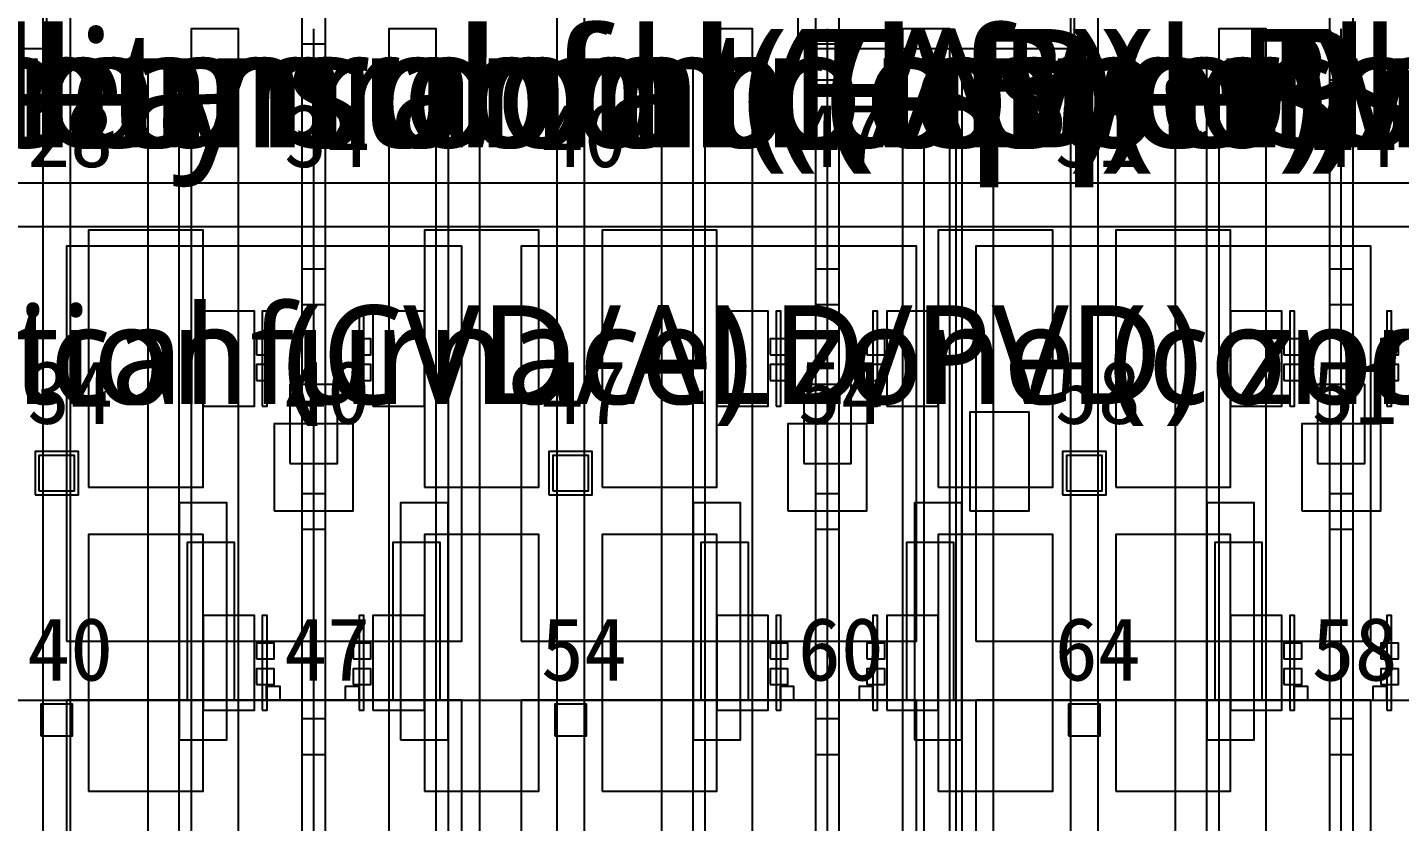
# Model space of a CAD drawing. Header units: metres. Extents: x -1640 to 1560, y -268 to 2338.
# Drawn here: x -233.49 to -198.78, y 1440.93 to 1461.04 of the extents above; entities that cross this region are included whole.
import ezdxf

# ---------------------------------------------------------------- set-up
doc = ezdxf.new("R2010")
doc.units = ezdxf.units.M
for name, color, linetype in [('1F_CHL', 4, 'Continuous'), ('1F_PUMP', 2, 'Continuous'), ('1F_SCR', 3, 'Continuous'), ('1F_STRUCT_COLUMN', 8, 'Continuous'), ('1F_TEXT', 7, 'Continuous'), ('2F_CSF_LATERAL_RACK_CONCEPT', 9, 'Continuous'), ('2F_RFG', 5, 'Continuous'), ('2F_STRUCT_COLUMN', 8, 'Continuous'), ('2F_TEXT', 7, 'Continuous'), ('2F_VMB', 6, 'Continuous'), ('3F_CLEANROOM_OVERHEAD_PIPE_DUCT_CONCEPT', 9, 'Continuous'), ('3F_CVD', 3, 'Continuous'), ('3F_EHS_EGRESS_DIST_M', 2, 'Continuous'), ('3F_FOUP', 5, 'Continuous'), ('3F_OHT', 9, 'Continuous'), ('3F_OHTV', 1, 'Continuous'), ('3F_STRUCT_COLUMN', 8, 'Continuous'), ('3F_TBAR', 6, 'Continuous'), ('3F_TEXT', 7, 'Continuous'), ('4F_FFU', 1, 'Continuous'), ('4F_STRUCT_PLENUM_TRUSS_CONCEPT', 9, 'Continuous'), ('4F_TEXT', 7, 'Continuous'), ('5F_CHL', 4, 'Continuous'), ('5F_PUMP', 2, 'Continuous'), ('5F_SCR', 3, 'Continuous'), ('5F_STRUCT_COLUMN', 8, 'Continuous'), ('5F_TEXT', 7, 'Continuous'), ('6F_CSF_LATERAL_RACK_CONCEPT', 9, 'Continuous'), ('6F_RFG', 5, 'Continuous'), ('6F_STRUCT_COLUMN', 8, 'Continuous'), ('6F_TEXT', 7, 'Continuous'), ('6F_VMB', 6, 'Continuous'), ('7F_CLEANROOM_OVERHEAD_PIPE_DUCT_CONCEPT', 9, 'Continuous'), ('7F_CVD', 3, 'Continuous'), ('7F_EHS_EGRESS_DIST_M', 2, 'Continuous'), ('7F_FOUP', 5, 'Continuous'), ('7F_OHT', 9, 'Continuous'), ('7F_OHTV', 1, 'Continuous'), ('7F_STRUCT_COLUMN', 8, 'Continuous'), ('7F_TBAR', 6, 'Continuous'), ('7F_TEXT', 7, 'Continuous'), ('8F_FFU', 1, 'Continuous'), ('8F_STRUCT_PLENUM_TRUSS_CONCEPT', 9, 'Continuous'), ('8F_TEXT', 7, 'Continuous'), ('EHS_GAS_SUPPLY', 3, 'Continuous'), ('EHS_PROCESS_EXHAUST', 1, 'Continuous'), ('EHS_TREATED_EXHAUST', 30, 'Continuous'), ('RF_RSC', 4, 'Continuous'), ('UTIL_GAS.SPEC_CONCEPT', 3, 'Continuous'), ('UTIL_PCW.R_CONCEPT', 1, 'Continuous'), ('UTIL_PCW.S_CONCEPT', 6, 'Continuous'), ('UTIL_UPW.R_CONCEPT', 2, 'Continuous'), ('UTIL_UPW.S_CONCEPT', 1, 'Continuous')]:
    doc.layers.add(name, color=color, linetype=linetype)
doc.styles.add('KO', font='malgun.ttf')

msp = doc.modelspace()

# ---------------------------------------------------------------- linework, layer by layer
at = {"layer": '1F_CHL'}
msp.add_lwpolyline([(-209.65, 1448.8), (-208.15, 1448.8), (-208.15, 1451.3), (-209.65, 1451.3)], close=True, dxfattribs=at)
at = {"layer": '1F_PUMP'}
for points in [[(-229.45, 1444), (-228.25, 1444), (-228.25, 1448), (-229.45, 1448)], [(-224.25, 1444), (-223.05, 1444), (-223.05, 1448), (-224.25, 1448)], [(-216.45, 1444), (-215.25, 1444), (-215.25, 1448), (-216.45, 1448)], [(-211.25, 1444), (-210.05, 1444), (-210.05, 1448), (-211.25, 1448)], [(-203.45, 1444), (-202.25, 1444), (-202.25, 1448), (-203.45, 1448)]]:
    msp.add_lwpolyline(points, close=True, dxfattribs=at)
at = {"layer": '1F_SCR'}
for points in [[(-227.25, 1448.8), (-225.25, 1448.8), (-225.25, 1451), (-227.25, 1451)], [(-214.25, 1448.8), (-212.25, 1448.8), (-212.25, 1451), (-214.25, 1451)], [(-201.25, 1448.8), (-199.25, 1448.8), (-199.25, 1451), (-201.25, 1451)]]:
    msp.add_lwpolyline(points, close=True, dxfattribs=at)
at = {"layer": '1F_STRUCT_COLUMN'}
for points in [[(-233.3, 1449.2), (-232.2, 1449.2), (-232.2, 1450.3), (-233.3, 1450.3)], [(-220.3, 1449.2), (-219.2, 1449.2), (-219.2, 1450.3), (-220.3, 1450.3)], [(-207.3, 1449.2), (-206.2, 1449.2), (-206.2, 1450.3), (-207.3, 1450.3)]]:
    msp.add_lwpolyline(points, close=True, dxfattribs=at)
at = {"layer": '2F_CSF_LATERAL_RACK_CONCEPT'}
for points in [[(-230.45, 1310), (-229.65, 1310), (-229.65, 1460), (-230.45, 1460)], [(-222.85, 1310), (-222.05, 1310), (-222.05, 1460), (-222.85, 1460)], [(-217.45, 1310), (-216.65, 1310), (-216.65, 1460), (-217.45, 1460)], [(-209.85, 1310), (-209.05, 1310), (-209.05, 1460), (-209.85, 1460)], [(-204.45, 1310), (-203.65, 1310), (-203.65, 1460), (-204.45, 1460)]]:
    msp.add_lwpolyline(points, close=True, dxfattribs=at)
at = {"layer": '2F_RFG'}
for points in [[(-229.65, 1443), (-228.45, 1443), (-228.45, 1449), (-229.65, 1449)], [(-224.05, 1443), (-222.85, 1443), (-222.85, 1449), (-224.05, 1449)], [(-216.65, 1443), (-215.45, 1443), (-215.45, 1449), (-216.65, 1449)], [(-211.05, 1443), (-209.85, 1443), (-209.85, 1449), (-211.05, 1449)], [(-203.65, 1443), (-202.45, 1443), (-202.45, 1449), (-203.65, 1449)]]:
    msp.add_lwpolyline(points, close=True, dxfattribs=at)
at = {"layer": '2F_STRUCT_COLUMN'}
for points in [[(-233.2, 1449.3), (-232.3, 1449.3), (-232.3, 1450.2), (-233.2, 1450.2)], [(-220.2, 1449.3), (-219.3, 1449.3), (-219.3, 1450.2), (-220.2, 1450.2)], [(-207.2, 1449.3), (-206.3, 1449.3), (-206.3, 1450.2), (-207.2, 1450.2)]]:
    msp.add_lwpolyline(points, close=True, dxfattribs=at)
at = {"layer": '2F_VMB'}
for points in [[(-226.85, 1450), (-225.65, 1450), (-225.65, 1452), (-226.85, 1452)], [(-213.85, 1450), (-212.65, 1450), (-212.65, 1452), (-213.85, 1452)], [(-200.85, 1450), (-199.65, 1450), (-199.65, 1452), (-200.85, 1452)]]:
    msp.add_lwpolyline(points, close=True, dxfattribs=at)
at = {"layer": '3F_CLEANROOM_OVERHEAD_PIPE_DUCT_CONCEPT'}
for points in [[(-229.35, 1309), (-228.15, 1309), (-228.15, 1461), (-229.35, 1461)], [(-224.35, 1309), (-223.15, 1309), (-223.15, 1461), (-224.35, 1461)], [(-216.35, 1309), (-215.15, 1309), (-215.15, 1461), (-216.35, 1461)], [(-211.35, 1309), (-210.15, 1309), (-210.15, 1461), (-211.35, 1461)], [(-203.35, 1309), (-202.15, 1309), (-202.15, 1461), (-203.35, 1461)]]:
    msp.add_lwpolyline(points, close=True, dxfattribs=at)
at = {"layer": '3F_CVD'}
for points in [[(-231.95, 1449.4), (-229.05, 1449.4), (-229.05, 1455.9), (-231.95, 1455.9)], [(-223.45, 1449.4), (-220.55, 1449.4), (-220.55, 1455.9), (-223.45, 1455.9)], [(-218.95, 1449.4), (-216.05, 1449.4), (-216.05, 1455.9), (-218.95, 1455.9)], [(-210.45, 1449.4), (-207.55, 1449.4), (-207.55, 1455.9), (-210.45, 1455.9)], [(-205.95, 1449.4), (-203.05, 1449.4), (-203.05, 1455.9), (-205.95, 1455.9)], [(-229.05, 1451.45), (-227.75, 1451.45), (-227.75, 1453.85), (-229.05, 1453.85)], [(-224.75, 1451.45), (-223.45, 1451.45), (-223.45, 1453.85), (-224.75, 1453.85)], [(-216.05, 1451.45), (-214.75, 1451.45), (-214.75, 1453.85), (-216.05, 1453.85)], [(-211.75, 1451.45), (-210.45, 1451.45), (-210.45, 1453.85), (-211.75, 1453.85)], [(-203.05, 1451.45), (-201.75, 1451.45), (-201.75, 1453.85), (-203.05, 1453.85)], [(-231.95, 1441.7), (-229.05, 1441.7), (-229.05, 1448.2), (-231.95, 1448.2)], [(-223.45, 1441.7), (-220.55, 1441.7), (-220.55, 1448.2), (-223.45, 1448.2)], [(-218.95, 1441.7), (-216.05, 1441.7), (-216.05, 1448.2), (-218.95, 1448.2)], [(-210.45, 1441.7), (-207.55, 1441.7), (-207.55, 1448.2), (-210.45, 1448.2)], [(-205.95, 1441.7), (-203.05, 1441.7), (-203.05, 1448.2), (-205.95, 1448.2)], [(-229.05, 1443.75), (-227.75, 1443.75), (-227.75, 1446.15), (-229.05, 1446.15)], [(-224.75, 1443.75), (-223.45, 1443.75), (-223.45, 1446.15), (-224.75, 1446.15)], [(-216.05, 1443.75), (-214.75, 1443.75), (-214.75, 1446.15), (-216.05, 1446.15)], [(-211.75, 1443.75), (-210.45, 1443.75), (-210.45, 1446.15), (-211.75, 1446.15)], [(-203.05, 1443.75), (-201.75, 1443.75), (-201.75, 1446.15), (-203.05, 1446.15)]]:
    msp.add_lwpolyline(points, close=True, dxfattribs=at)
at = {"layer": '3F_FOUP'}
for points in [[(-227.7, 1452.75), (-227.25, 1452.75), (-227.25, 1453.15), (-227.7, 1453.15)], [(-225.25, 1452.75), (-224.8, 1452.75), (-224.8, 1453.15), (-225.25, 1453.15)], [(-214.7, 1452.75), (-214.25, 1452.75), (-214.25, 1453.15), (-214.7, 1453.15)], [(-212.25, 1452.75), (-211.8, 1452.75), (-211.8, 1453.15), (-212.25, 1453.15)], [(-201.7, 1452.75), (-201.25, 1452.75), (-201.25, 1453.15), (-201.7, 1453.15)], [(-199.25, 1452.75), (-198.8, 1452.75), (-198.8, 1453.15), (-199.25, 1453.15)], [(-227.7, 1452.1), (-227.25, 1452.1), (-227.25, 1452.5), (-227.7, 1452.5)], [(-225.25, 1452.1), (-224.8, 1452.1), (-224.8, 1452.5), (-225.25, 1452.5)], [(-214.7, 1452.1), (-214.25, 1452.1), (-214.25, 1452.5), (-214.7, 1452.5)], [(-212.25, 1452.1), (-211.8, 1452.1), (-211.8, 1452.5), (-212.25, 1452.5)], [(-201.7, 1452.1), (-201.25, 1452.1), (-201.25, 1452.5), (-201.7, 1452.5)], [(-199.25, 1452.1), (-198.8, 1452.1), (-198.8, 1452.5), (-199.25, 1452.5)], [(-227.7, 1445.05), (-227.25, 1445.05), (-227.25, 1445.45), (-227.7, 1445.45)], [(-225.25, 1445.05), (-224.8, 1445.05), (-224.8, 1445.45), (-225.25, 1445.45)], [(-214.7, 1445.05), (-214.25, 1445.05), (-214.25, 1445.45), (-214.7, 1445.45)], [(-212.25, 1445.05), (-211.8, 1445.05), (-211.8, 1445.45), (-212.25, 1445.45)], [(-201.7, 1445.05), (-201.25, 1445.05), (-201.25, 1445.45), (-201.7, 1445.45)], [(-199.25, 1445.05), (-198.8, 1445.05), (-198.8, 1445.45), (-199.25, 1445.45)], [(-227.7, 1444.4), (-227.25, 1444.4), (-227.25, 1444.8), (-227.7, 1444.8)], [(-225.25, 1444.4), (-224.8, 1444.4), (-224.8, 1444.8), (-225.25, 1444.8)], [(-214.7, 1444.4), (-214.25, 1444.4), (-214.25, 1444.8), (-214.7, 1444.8)], [(-212.25, 1444.4), (-211.8, 1444.4), (-211.8, 1444.8), (-212.25, 1444.8)], [(-201.7, 1444.4), (-201.25, 1444.4), (-201.25, 1444.8), (-201.7, 1444.8)], [(-199.25, 1444.4), (-198.8, 1444.4), (-198.8, 1444.8), (-199.25, 1444.8)]]:
    msp.add_lwpolyline(points, close=True, dxfattribs=at)
at = {"layer": '3F_OHT'}
for p, q in [((-226.25, 1389), (-226.25, 1461)), ((-213.25, 1389), (-213.25, 1461)), ((-200.25, 1389), (-200.25, 1461))]:
    msp.add_line(p, q, dxfattribs=at)
at = {"layer": '3F_OHTV'}
for points in [[(-226.55, 1459.71), (-225.95, 1459.71), (-225.95, 1460.61), (-226.55, 1460.61)], [(-213.55, 1459.71), (-212.95, 1459.71), (-212.95, 1460.61), (-213.55, 1460.61)], [(-200.55, 1459.71), (-199.95, 1459.71), (-199.95, 1460.61), (-200.55, 1460.61)], [(-226.55, 1454.02), (-225.95, 1454.02), (-225.95, 1454.92), (-226.55, 1454.92)], [(-213.55, 1454.02), (-212.95, 1454.02), (-212.95, 1454.92), (-213.55, 1454.92)], [(-200.55, 1454.02), (-199.95, 1454.02), (-199.95, 1454.92), (-200.55, 1454.92)], [(-226.55, 1448.33), (-225.95, 1448.33), (-225.95, 1449.23), (-226.55, 1449.23)], [(-213.55, 1448.33), (-212.95, 1448.33), (-212.95, 1449.23), (-213.55, 1449.23)], [(-200.55, 1448.33), (-199.95, 1448.33), (-199.95, 1449.23), (-200.55, 1449.23)], [(-226.55, 1442.63), (-225.95, 1442.63), (-225.95, 1443.53), (-226.55, 1443.53)], [(-213.55, 1442.63), (-212.95, 1442.63), (-212.95, 1443.53), (-213.55, 1443.53)], [(-200.55, 1442.63), (-199.95, 1442.63), (-199.95, 1443.53), (-200.55, 1443.53)]]:
    msp.add_lwpolyline(points, close=True, dxfattribs=at)
at = {"layer": '3F_STRUCT_COLUMN'}
for points in [[(-233.15, 1443.1), (-232.35, 1443.1), (-232.35, 1443.9), (-233.15, 1443.9)], [(-220.15, 1443.1), (-219.35, 1443.1), (-219.35, 1443.9), (-220.15, 1443.9)], [(-207.15, 1443.1), (-206.35, 1443.1), (-206.35, 1443.9), (-207.15, 1443.9)]]:
    msp.add_lwpolyline(points, close=True, dxfattribs=at)
at = {"layer": '3F_TBAR'}
for points in [[(-227.55, 1451.45), (-227.43, 1451.45), (-227.43, 1453.85), (-227.55, 1453.85)], [(-225.1, 1451.45), (-224.98, 1451.45), (-224.98, 1453.85), (-225.1, 1453.85)], [(-214.55, 1451.45), (-214.43, 1451.45), (-214.43, 1453.85), (-214.55, 1453.85)], [(-212.1, 1451.45), (-211.98, 1451.45), (-211.98, 1453.85), (-212.1, 1453.85)], [(-201.55, 1451.45), (-201.43, 1451.45), (-201.43, 1453.85), (-201.55, 1453.85)], [(-199.1, 1451.45), (-198.98, 1451.45), (-198.98, 1453.85), (-199.1, 1453.85)], [(-227.55, 1443.75), (-227.43, 1443.75), (-227.43, 1446.15), (-227.55, 1446.15)], [(-225.1, 1443.75), (-224.98, 1443.75), (-224.98, 1446.15), (-225.1, 1446.15)], [(-214.55, 1443.75), (-214.43, 1443.75), (-214.43, 1446.15), (-214.55, 1446.15)], [(-212.1, 1443.75), (-211.98, 1443.75), (-211.98, 1446.15), (-212.1, 1446.15)], [(-201.55, 1443.75), (-201.43, 1443.75), (-201.43, 1446.15), (-201.55, 1446.15)], [(-199.1, 1443.75), (-198.98, 1443.75), (-198.98, 1446.15), (-199.1, 1446.15)]]:
    msp.add_lwpolyline(points, close=True, dxfattribs=at)
at = {"layer": '4F_FFU'}
for points in [[(-232.5, 1445.5), (-222.5, 1445.5), (-222.5, 1455.5), (-232.5, 1455.5)], [(-221, 1445.5), (-211, 1445.5), (-211, 1455.5), (-221, 1455.5)], [(-209.5, 1445.5), (-199.5, 1445.5), (-199.5, 1455.5), (-209.5, 1455.5)], [(-232.5, 1434), (-222.5, 1434), (-222.5, 1444), (-232.5, 1444)], [(-221, 1434), (-211, 1434), (-211, 1444), (-221, 1444)], [(-209.5, 1434), (-199.5, 1434), (-199.5, 1444), (-209.5, 1444)]]:
    msp.add_lwpolyline(points, close=True, dxfattribs=at)
at = {"layer": '4F_STRUCT_PLENUM_TRUSS_CONCEPT'}
for points in [[(-233.1, 1306), (-232.4, 1306), (-232.4, 1464), (-233.1, 1464)], [(-220.1, 1306), (-219.4, 1306), (-219.4, 1464), (-220.1, 1464)], [(-207.1, 1306), (-206.4, 1306), (-206.4, 1464), (-207.1, 1464)]]:
    msp.add_lwpolyline(points, close=True, dxfattribs=at)
at = {"layer": '5F_CHL'}
msp.add_lwpolyline([(-209.65, 1448.8), (-208.15, 1448.8), (-208.15, 1451.3), (-209.65, 1451.3)], close=True, dxfattribs=at)
at = {"layer": '5F_PUMP'}
for points in [[(-229.45, 1444), (-228.25, 1444), (-228.25, 1448), (-229.45, 1448)], [(-224.25, 1444), (-223.05, 1444), (-223.05, 1448), (-224.25, 1448)], [(-216.45, 1444), (-215.25, 1444), (-215.25, 1448), (-216.45, 1448)], [(-211.25, 1444), (-210.05, 1444), (-210.05, 1448), (-211.25, 1448)], [(-203.45, 1444), (-202.25, 1444), (-202.25, 1448), (-203.45, 1448)]]:
    msp.add_lwpolyline(points, close=True, dxfattribs=at)
at = {"layer": '5F_SCR'}
for points in [[(-227.25, 1448.8), (-225.25, 1448.8), (-225.25, 1451), (-227.25, 1451)], [(-214.25, 1448.8), (-212.25, 1448.8), (-212.25, 1451), (-214.25, 1451)], [(-201.25, 1448.8), (-199.25, 1448.8), (-199.25, 1451), (-201.25, 1451)]]:
    msp.add_lwpolyline(points, close=True, dxfattribs=at)
at = {"layer": '5F_STRUCT_COLUMN'}
for points in [[(-233.3, 1449.2), (-232.2, 1449.2), (-232.2, 1450.3), (-233.3, 1450.3)], [(-220.3, 1449.2), (-219.2, 1449.2), (-219.2, 1450.3), (-220.3, 1450.3)], [(-207.3, 1449.2), (-206.2, 1449.2), (-206.2, 1450.3), (-207.3, 1450.3)]]:
    msp.add_lwpolyline(points, close=True, dxfattribs=at)
at = {"layer": '6F_CSF_LATERAL_RACK_CONCEPT'}
for points in [[(-230.45, 1310), (-229.65, 1310), (-229.65, 1460), (-230.45, 1460)], [(-222.85, 1310), (-222.05, 1310), (-222.05, 1460), (-222.85, 1460)], [(-217.45, 1310), (-216.65, 1310), (-216.65, 1460), (-217.45, 1460)], [(-209.85, 1310), (-209.05, 1310), (-209.05, 1460), (-209.85, 1460)], [(-204.45, 1310), (-203.65, 1310), (-203.65, 1460), (-204.45, 1460)]]:
    msp.add_lwpolyline(points, close=True, dxfattribs=at)
at = {"layer": '6F_RFG'}
for points in [[(-229.65, 1443), (-228.45, 1443), (-228.45, 1449), (-229.65, 1449)], [(-224.05, 1443), (-222.85, 1443), (-222.85, 1449), (-224.05, 1449)], [(-216.65, 1443), (-215.45, 1443), (-215.45, 1449), (-216.65, 1449)], [(-211.05, 1443), (-209.85, 1443), (-209.85, 1449), (-211.05, 1449)], [(-203.65, 1443), (-202.45, 1443), (-202.45, 1449), (-203.65, 1449)]]:
    msp.add_lwpolyline(points, close=True, dxfattribs=at)
at = {"layer": '6F_STRUCT_COLUMN'}
for points in [[(-233.2, 1449.3), (-232.3, 1449.3), (-232.3, 1450.2), (-233.2, 1450.2)], [(-220.2, 1449.3), (-219.3, 1449.3), (-219.3, 1450.2), (-220.2, 1450.2)], [(-207.2, 1449.3), (-206.3, 1449.3), (-206.3, 1450.2), (-207.2, 1450.2)]]:
    msp.add_lwpolyline(points, close=True, dxfattribs=at)
at = {"layer": '6F_VMB'}
for points in [[(-226.85, 1450), (-225.65, 1450), (-225.65, 1452), (-226.85, 1452)], [(-213.85, 1450), (-212.65, 1450), (-212.65, 1452), (-213.85, 1452)], [(-200.85, 1450), (-199.65, 1450), (-199.65, 1452), (-200.85, 1452)]]:
    msp.add_lwpolyline(points, close=True, dxfattribs=at)
at = {"layer": '7F_CLEANROOM_OVERHEAD_PIPE_DUCT_CONCEPT'}
for points in [[(-229.35, 1309), (-228.15, 1309), (-228.15, 1461), (-229.35, 1461)], [(-224.35, 1309), (-223.15, 1309), (-223.15, 1461), (-224.35, 1461)], [(-216.35, 1309), (-215.15, 1309), (-215.15, 1461), (-216.35, 1461)], [(-211.35, 1309), (-210.15, 1309), (-210.15, 1461), (-211.35, 1461)], [(-203.35, 1309), (-202.15, 1309), (-202.15, 1461), (-203.35, 1461)]]:
    msp.add_lwpolyline(points, close=True, dxfattribs=at)
at = {"layer": '7F_CVD'}
for points in [[(-231.95, 1449.4), (-229.05, 1449.4), (-229.05, 1455.9), (-231.95, 1455.9)], [(-223.45, 1449.4), (-220.55, 1449.4), (-220.55, 1455.9), (-223.45, 1455.9)], [(-218.95, 1449.4), (-216.05, 1449.4), (-216.05, 1455.9), (-218.95, 1455.9)], [(-210.45, 1449.4), (-207.55, 1449.4), (-207.55, 1455.9), (-210.45, 1455.9)], [(-205.95, 1449.4), (-203.05, 1449.4), (-203.05, 1455.9), (-205.95, 1455.9)], [(-229.05, 1451.45), (-227.75, 1451.45), (-227.75, 1453.85), (-229.05, 1453.85)], [(-224.75, 1451.45), (-223.45, 1451.45), (-223.45, 1453.85), (-224.75, 1453.85)], [(-216.05, 1451.45), (-214.75, 1451.45), (-214.75, 1453.85), (-216.05, 1453.85)], [(-211.75, 1451.45), (-210.45, 1451.45), (-210.45, 1453.85), (-211.75, 1453.85)], [(-203.05, 1451.45), (-201.75, 1451.45), (-201.75, 1453.85), (-203.05, 1453.85)], [(-231.95, 1441.7), (-229.05, 1441.7), (-229.05, 1448.2), (-231.95, 1448.2)], [(-223.45, 1441.7), (-220.55, 1441.7), (-220.55, 1448.2), (-223.45, 1448.2)], [(-218.95, 1441.7), (-216.05, 1441.7), (-216.05, 1448.2), (-218.95, 1448.2)], [(-210.45, 1441.7), (-207.55, 1441.7), (-207.55, 1448.2), (-210.45, 1448.2)], [(-205.95, 1441.7), (-203.05, 1441.7), (-203.05, 1448.2), (-205.95, 1448.2)], [(-229.05, 1443.75), (-227.75, 1443.75), (-227.75, 1446.15), (-229.05, 1446.15)], [(-224.75, 1443.75), (-223.45, 1443.75), (-223.45, 1446.15), (-224.75, 1446.15)], [(-216.05, 1443.75), (-214.75, 1443.75), (-214.75, 1446.15), (-216.05, 1446.15)], [(-211.75, 1443.75), (-210.45, 1443.75), (-210.45, 1446.15), (-211.75, 1446.15)], [(-203.05, 1443.75), (-201.75, 1443.75), (-201.75, 1446.15), (-203.05, 1446.15)]]:
    msp.add_lwpolyline(points, close=True, dxfattribs=at)
at = {"layer": '7F_FOUP'}
for points in [[(-227.7, 1452.75), (-227.25, 1452.75), (-227.25, 1453.15), (-227.7, 1453.15)], [(-225.25, 1452.75), (-224.8, 1452.75), (-224.8, 1453.15), (-225.25, 1453.15)], [(-214.7, 1452.75), (-214.25, 1452.75), (-214.25, 1453.15), (-214.7, 1453.15)], [(-212.25, 1452.75), (-211.8, 1452.75), (-211.8, 1453.15), (-212.25, 1453.15)], [(-201.7, 1452.75), (-201.25, 1452.75), (-201.25, 1453.15), (-201.7, 1453.15)], [(-199.25, 1452.75), (-198.8, 1452.75), (-198.8, 1453.15), (-199.25, 1453.15)], [(-227.7, 1452.1), (-227.25, 1452.1), (-227.25, 1452.5), (-227.7, 1452.5)], [(-225.25, 1452.1), (-224.8, 1452.1), (-224.8, 1452.5), (-225.25, 1452.5)], [(-214.7, 1452.1), (-214.25, 1452.1), (-214.25, 1452.5), (-214.7, 1452.5)], [(-212.25, 1452.1), (-211.8, 1452.1), (-211.8, 1452.5), (-212.25, 1452.5)], [(-201.7, 1452.1), (-201.25, 1452.1), (-201.25, 1452.5), (-201.7, 1452.5)], [(-199.25, 1452.1), (-198.8, 1452.1), (-198.8, 1452.5), (-199.25, 1452.5)], [(-227.7, 1445.05), (-227.25, 1445.05), (-227.25, 1445.45), (-227.7, 1445.45)], [(-225.25, 1445.05), (-224.8, 1445.05), (-224.8, 1445.45), (-225.25, 1445.45)], [(-214.7, 1445.05), (-214.25, 1445.05), (-214.25, 1445.45), (-214.7, 1445.45)], [(-212.25, 1445.05), (-211.8, 1445.05), (-211.8, 1445.45), (-212.25, 1445.45)], [(-201.7, 1445.05), (-201.25, 1445.05), (-201.25, 1445.45), (-201.7, 1445.45)], [(-199.25, 1445.05), (-198.8, 1445.05), (-198.8, 1445.45), (-199.25, 1445.45)], [(-227.7, 1444.4), (-227.25, 1444.4), (-227.25, 1444.8), (-227.7, 1444.8)], [(-225.25, 1444.4), (-224.8, 1444.4), (-224.8, 1444.8), (-225.25, 1444.8)], [(-214.7, 1444.4), (-214.25, 1444.4), (-214.25, 1444.8), (-214.7, 1444.8)], [(-212.25, 1444.4), (-211.8, 1444.4), (-211.8, 1444.8), (-212.25, 1444.8)], [(-201.7, 1444.4), (-201.25, 1444.4), (-201.25, 1444.8), (-201.7, 1444.8)], [(-199.25, 1444.4), (-198.8, 1444.4), (-198.8, 1444.8), (-199.25, 1444.8)]]:
    msp.add_lwpolyline(points, close=True, dxfattribs=at)
at = {"layer": '7F_OHT'}
for p, q in [((-226.25, 1389), (-226.25, 1461)), ((-213.25, 1389), (-213.25, 1461)), ((-200.25, 1389), (-200.25, 1461))]:
    msp.add_line(p, q, dxfattribs=at)
at = {"layer": '7F_OHTV'}
for points in [[(-226.55, 1459.71), (-225.95, 1459.71), (-225.95, 1460.61), (-226.55, 1460.61)], [(-213.55, 1459.71), (-212.95, 1459.71), (-212.95, 1460.61), (-213.55, 1460.61)], [(-200.55, 1459.71), (-199.95, 1459.71), (-199.95, 1460.61), (-200.55, 1460.61)], [(-226.55, 1454.02), (-225.95, 1454.02), (-225.95, 1454.92), (-226.55, 1454.92)], [(-213.55, 1454.02), (-212.95, 1454.02), (-212.95, 1454.92), (-213.55, 1454.92)], [(-200.55, 1454.02), (-199.95, 1454.02), (-199.95, 1454.92), (-200.55, 1454.92)], [(-226.55, 1448.33), (-225.95, 1448.33), (-225.95, 1449.23), (-226.55, 1449.23)], [(-213.55, 1448.33), (-212.95, 1448.33), (-212.95, 1449.23), (-213.55, 1449.23)], [(-200.55, 1448.33), (-199.95, 1448.33), (-199.95, 1449.23), (-200.55, 1449.23)], [(-226.55, 1442.63), (-225.95, 1442.63), (-225.95, 1443.53), (-226.55, 1443.53)], [(-213.55, 1442.63), (-212.95, 1442.63), (-212.95, 1443.53), (-213.55, 1443.53)], [(-200.55, 1442.63), (-199.95, 1442.63), (-199.95, 1443.53), (-200.55, 1443.53)]]:
    msp.add_lwpolyline(points, close=True, dxfattribs=at)
at = {"layer": '7F_STRUCT_COLUMN'}
for points in [[(-233.15, 1443.1), (-232.35, 1443.1), (-232.35, 1443.9), (-233.15, 1443.9)], [(-220.15, 1443.1), (-219.35, 1443.1), (-219.35, 1443.9), (-220.15, 1443.9)], [(-207.15, 1443.1), (-206.35, 1443.1), (-206.35, 1443.9), (-207.15, 1443.9)]]:
    msp.add_lwpolyline(points, close=True, dxfattribs=at)
at = {"layer": '7F_TBAR'}
for points in [[(-227.55, 1451.45), (-227.43, 1451.45), (-227.43, 1453.85), (-227.55, 1453.85)], [(-225.1, 1451.45), (-224.98, 1451.45), (-224.98, 1453.85), (-225.1, 1453.85)], [(-214.55, 1451.45), (-214.43, 1451.45), (-214.43, 1453.85), (-214.55, 1453.85)], [(-212.1, 1451.45), (-211.98, 1451.45), (-211.98, 1453.85), (-212.1, 1453.85)], [(-201.55, 1451.45), (-201.43, 1451.45), (-201.43, 1453.85), (-201.55, 1453.85)], [(-199.1, 1451.45), (-198.98, 1451.45), (-198.98, 1453.85), (-199.1, 1453.85)], [(-227.55, 1443.75), (-227.43, 1443.75), (-227.43, 1446.15), (-227.55, 1446.15)], [(-225.1, 1443.75), (-224.98, 1443.75), (-224.98, 1446.15), (-225.1, 1446.15)], [(-214.55, 1443.75), (-214.43, 1443.75), (-214.43, 1446.15), (-214.55, 1446.15)], [(-212.1, 1443.75), (-211.98, 1443.75), (-211.98, 1446.15), (-212.1, 1446.15)], [(-201.55, 1443.75), (-201.43, 1443.75), (-201.43, 1446.15), (-201.55, 1446.15)], [(-199.1, 1443.75), (-198.98, 1443.75), (-198.98, 1446.15), (-199.1, 1446.15)]]:
    msp.add_lwpolyline(points, close=True, dxfattribs=at)
at = {"layer": '8F_FFU'}
for points in [[(-232.5, 1445.5), (-222.5, 1445.5), (-222.5, 1455.5), (-232.5, 1455.5)], [(-221, 1445.5), (-211, 1445.5), (-211, 1455.5), (-221, 1455.5)], [(-209.5, 1445.5), (-199.5, 1445.5), (-199.5, 1455.5), (-209.5, 1455.5)], [(-232.5, 1434), (-222.5, 1434), (-222.5, 1444), (-232.5, 1444)], [(-221, 1434), (-211, 1434), (-211, 1444), (-221, 1444)], [(-209.5, 1434), (-199.5, 1434), (-199.5, 1444), (-209.5, 1444)]]:
    msp.add_lwpolyline(points, close=True, dxfattribs=at)
at = {"layer": '8F_STRUCT_PLENUM_TRUSS_CONCEPT'}
for points in [[(-233.1, 1306), (-232.4, 1306), (-232.4, 1464), (-233.1, 1464)], [(-220.1, 1306), (-219.4, 1306), (-219.4, 1464), (-220.1, 1464)], [(-207.1, 1306), (-206.4, 1306), (-206.4, 1464), (-207.1, 1464)]]:
    msp.add_lwpolyline(points, close=True, dxfattribs=at)
at = {"layer": 'EHS_GAS_SUPPLY'}
for points in [[(-225.45, 1444), (-225.1, 1444), (-225.1, 1444.35), (-225.45, 1444.35)], [(-225.45, 1444), (-225.1, 1444), (-225.1, 1444.35), (-225.45, 1444.35)], [(-212.45, 1444), (-212.1, 1444), (-212.1, 1444.35), (-212.45, 1444.35)], [(-212.45, 1444), (-212.1, 1444), (-212.1, 1444.35), (-212.45, 1444.35)], [(-199.45, 1444), (-199.1, 1444), (-199.1, 1444.35), (-199.45, 1444.35)], [(-199.45, 1444), (-199.1, 1444), (-199.1, 1444.35), (-199.45, 1444.35)]]:
    msp.add_lwpolyline(points, close=True, dxfattribs=at)
at = {"layer": 'EHS_PROCESS_EXHAUST'}
for points in [[(-227.45, 1444), (-227.1, 1444), (-227.1, 1444.35), (-227.45, 1444.35)], [(-227.45, 1444), (-227.1, 1444), (-227.1, 1444.35), (-227.45, 1444.35)], [(-214.45, 1444), (-214.1, 1444), (-214.1, 1444.35), (-214.45, 1444.35)], [(-214.45, 1444), (-214.1, 1444), (-214.1, 1444.35), (-214.45, 1444.35)], [(-201.45, 1444), (-201.1, 1444), (-201.1, 1444.35), (-201.45, 1444.35)], [(-201.45, 1444), (-201.1, 1444), (-201.1, 1444.35), (-201.45, 1444.35)]]:
    msp.add_lwpolyline(points, close=True, dxfattribs=at)
at = {"layer": 'EHS_TREATED_EXHAUST'}
for points in [[(-226.55, 1310), (-225.95, 1310), (-225.95, 1472), (-226.55, 1472)], [(-226.55, 1310), (-225.95, 1310), (-225.95, 1472), (-226.55, 1472)], [(-213.55, 1310), (-212.95, 1310), (-212.95, 1472), (-213.55, 1472)], [(-213.55, 1310), (-212.95, 1310), (-212.95, 1472), (-213.55, 1472)], [(-200.55, 1310), (-199.95, 1310), (-199.95, 1472), (-200.55, 1472)], [(-200.55, 1310), (-199.95, 1310), (-199.95, 1472), (-200.55, 1472)]]:
    msp.add_lwpolyline(points, close=True, dxfattribs=at)
at = {"layer": 'RF_RSC'}
for points in [[(-240, 1460.5), (-233, 1460.5), (-233, 1465.5), (-240, 1465.5)], [(-214, 1460.5), (-207, 1460.5), (-207, 1465.5), (-214, 1465.5)]]:
    msp.add_lwpolyline(points, close=True, dxfattribs=at)
at = {"layer": 'UTIL_GAS.SPEC_CONCEPT'}
msp.add_line((-274.3, 1444), (293.3, 1444), dxfattribs=at)
msp.add_line((-274.3, 1444), (293.3, 1444), dxfattribs=at)
at = {"layer": 'UTIL_PCW.R_CONCEPT'}
msp.add_line((-209.995, 1311.78), (-209.995, 1458.23), dxfattribs=at)
msp.add_line((-209.995, 1311.78), (-209.995, 1458.23), dxfattribs=at)
at = {"layer": 'UTIL_PCW.S_CONCEPT'}
msp.add_line((-210.805, 1311.78), (-210.805, 1458.23), dxfattribs=at)
msp.add_line((-210.805, 1311.78), (-210.805, 1458.23), dxfattribs=at)
at = {"layer": 'UTIL_UPW.R_CONCEPT'}
msp.add_line((-276.3, 1457.1), (293.3, 1457.1), dxfattribs=at)
msp.add_line((-276.3, 1457.1), (293.3, 1457.1), dxfattribs=at)
at = {"layer": 'UTIL_UPW.S_CONCEPT'}
msp.add_line((-276.3, 1456), (293.3, 1456), dxfattribs=at)
msp.add_line((-276.3, 1456), (293.3, 1456), dxfattribs=at)

# ---------------------------------------------------------------- texts
at = {"layer": '1F_TEXT', "style": 'KO'}
msp.add_text('P3 FAB 1F west · FSF · utility subfab (lower)', height=3, dxfattribs=at).set_placement((-278, 1458))
at = {"layer": '2F_TEXT', "style": 'KO'}
msp.add_text('P3 FAB 2F west · CSF · clean subfab (lower)', height=3, dxfattribs=at).set_placement((-278, 1458))
at = {"layer": '3F_EHS_EGRESS_DIST_M'}
for s, p in [('28', (-233.5, 1457.5)), ('34', (-227, 1457.5)), ('40', (-220.5, 1457.5)), ('47', (-214, 1457.5)), ('51', (-207.5, 1457.5)), ('44', (-201, 1457.5)), ('34', (-233.5, 1451)), ('40', (-227, 1451)), ('58', (-207.5, 1451)), ('47', (-220.5, 1451)), ('54', (-214, 1451)), ('51', (-201, 1451)), ('40', (-233.5, 1444.5)), ('47', (-227, 1444.5)), ('54', (-220.5, 1444.5)), ('60', (-214, 1444.5)), ('64', (-207.5, 1444.5)), ('58', (-201, 1444.5))]:
    msp.add_text(s, height=1.6, dxfattribs=at).set_placement(p)
at = {"layer": '3F_TEXT', "style": 'KO'}
for s, height, p in [('P3 FAB 3F west · lower cleanroom (FAB) · Ph1', 3, (-278, 1458)), ('Diffusion / thermal (vertical furnace) zone (concept)', 2.5, (-270.45, 1451.5)), ('Deposition (CVD/ALD/PVD) zone (concept)', 2.5, (-244.45, 1451.5))]:
    msp.add_text(s, height=height, dxfattribs=at).set_placement(p)
at = {"layer": '4F_TEXT', "style": 'KO'}
msp.add_text('P3 FAB 4F west · FFU plenum and truss (lower)', height=3, dxfattribs=at).set_placement((-278, 1458))
at = {"layer": '5F_TEXT', "style": 'KO'}
msp.add_text('P3 FAB 5F west · FSF · utility subfab (upper)', height=3, dxfattribs=at).set_placement((-278, 1458))
at = {"layer": '6F_TEXT', "style": 'KO'}
msp.add_text('P3 FAB 6F west · CSF · clean subfab (upper)', height=3, dxfattribs=at).set_placement((-278, 1458))
at = {"layer": '7F_EHS_EGRESS_DIST_M'}
for s, p in [('28', (-233.5, 1457.5)), ('34', (-227, 1457.5)), ('40', (-220.5, 1457.5)), ('47', (-214, 1457.5)), ('51', (-207.5, 1457.5)), ('44', (-201, 1457.5)), ('34', (-233.5, 1451)), ('40', (-227, 1451)), ('58', (-207.5, 1451)), ('47', (-220.5, 1451)), ('54', (-214, 1451)), ('51', (-201, 1451)), ('40', (-233.5, 1444.5)), ('47', (-227, 1444.5)), ('54', (-220.5, 1444.5)), ('60', (-214, 1444.5)), ('64', (-207.5, 1444.5)), ('58', (-201, 1444.5))]:
    msp.add_text(s, height=1.6, dxfattribs=at).set_placement(p)
at = {"layer": '7F_TEXT', "style": 'KO'}
for s, height, p in [('P3 FAB 7F west · upper cleanroom (FAB) · Ph2', 3, (-278, 1458)), ('Diffusion / thermal (vertical furnace) zone (concept)', 2.5, (-270.45, 1451.5)), ('Deposition (CVD/ALD/PVD) zone (concept)', 2.5, (-244.45, 1451.5))]:
    msp.add_text(s, height=height, dxfattribs=at).set_placement(p)
at = {"layer": '8F_TEXT', "style": 'KO'}
msp.add_text('P3 FAB 8F west · FFU plenum and roof truss (upper)', height=3, dxfattribs=at).set_placement((-278, 1458))

doc.saveas('drawing.dxf')
